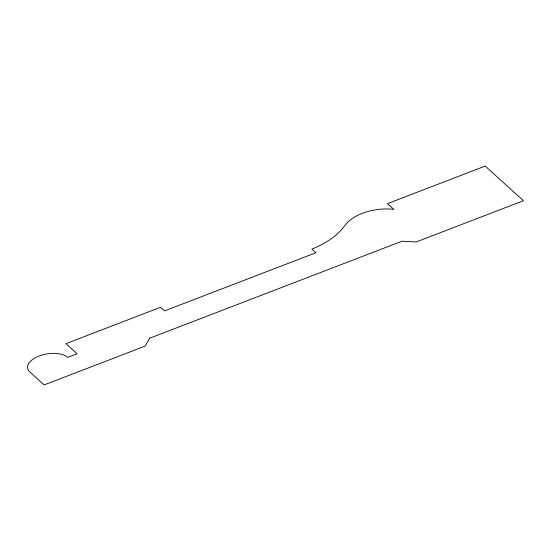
<?xml version="1.0" encoding="UTF-8"?>
<svg xmlns="http://www.w3.org/2000/svg" width="551" height="551" viewBox="0 0 551 551"><rect width="100%" height="100%" fill="white"/><g stroke="black" fill="none" stroke-linecap="round" stroke-linejoin="round"><path stroke-width="0.83" d="M149.727 338.176L145.051 346.138L44.142 384.922L29.795 371.932A21.413 10.903 -9.4 0 1 39.155 355.994A21.413 10.903 -9.4 0 1 67.635 357.385L77.099 353.749L65.941 343.645L160.541 307.293L164.522 310.902L315.881 252.737L311.9 249.128A73.173 37.248 -9.4 0 0 343.39 227.377L347.206 222.831A35.608 18.128 -9.4 0 1 393.813 209.421L387.443 203.65L485.19 166.078L523.45 200.722L416.239 241.923L401.996 241.228L149.727 338.176"/></g></svg>
